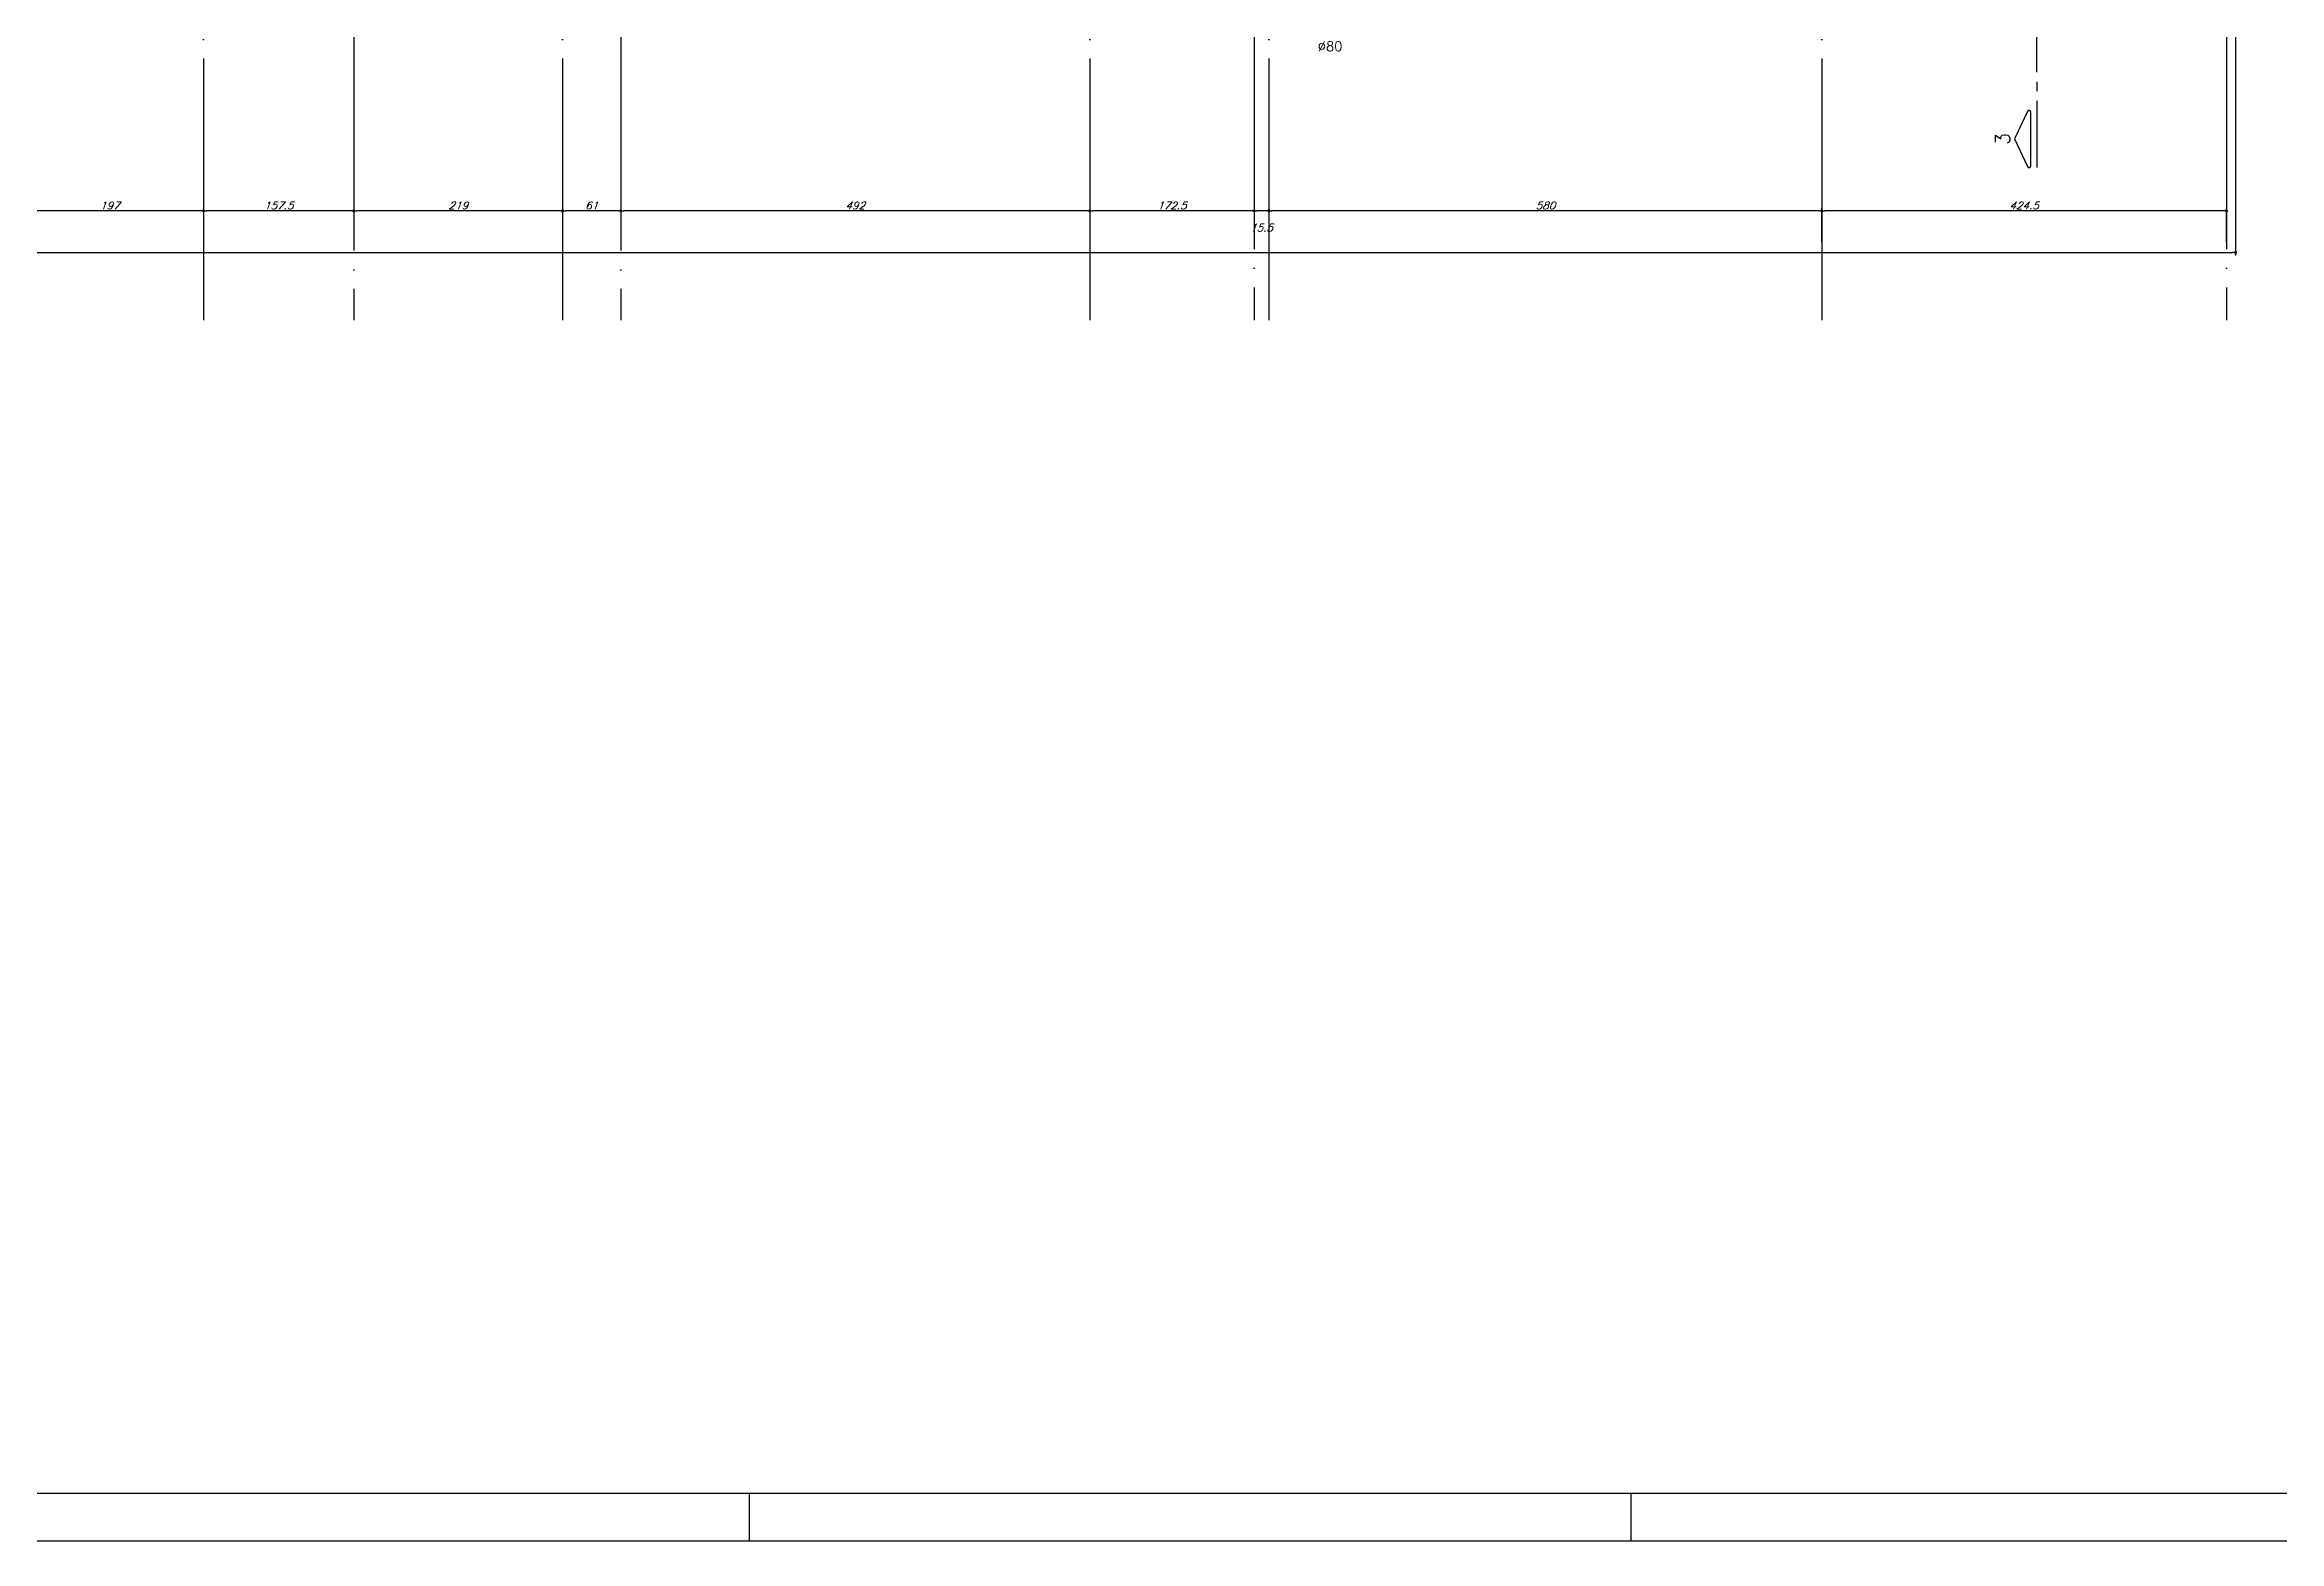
# Model space of a CAD drawing. Extents: x -4245 to 5400, y -2094 to 2406.
# Drawn here: x 961 to 3305, y -2094 to -525 of the extents above; entities that cross this region are included whole.
import ezdxf
from ezdxf.enums import TextEntityAlignment as Align

# ---------------------------------------------------------------- set-up
doc = ezdxf.new("R2010")
doc.units = 0
doc.header["$LTSCALE"] = 50
doc.header["$MEASUREMENT"] = 0
doc.linetypes.add('EIXO', pattern=[6.8, 6, -0.4, 0, -0.4])
doc.layers.get('0').update_dxf_attribs({"linetype": 'CONTINUOUS'})
doc.layers.get('DEFPOINTS').update_dxf_attribs({"linetype": 'CONTINUOUS'})
for name, color, linetype in [('F-CORTE-INDICAÇÃO', 4, 'CONTINUOUS'), ('F-COTAS', 106, 'CONTINUOUS'), ('F-EIXO', 12, 'EIXO'), ('F-MARGEM', 1, 'CONTINUOUS'), ('F-PILARES-DIM', 172, 'CONTINUOUS'), ('F-TEXTO', 6, 'CONTINUOUS')]:
    doc.layers.add(name, color=color, linetype=linetype)
doc.styles.add('CP-TEXT-INCL', font='simplex.shx', dxfattribs={"oblique": 20})
doc.styles.add('MCP', font='simplex.shx')
doc.styles.add('ROMANS', font='simplex.shx')
doc.dimstyles.new('CP-COTAS-50', dxfattribs={"dimscale": 0.64, "dimtxt": 12.5, "dimasz": 5, "dimexe": 5, "dimexo": 5, "dimgap": 2.5, "dimtad": 1, "dimdec": 1, "dimdsep": 46, "dimtxsty": 'CP-TEXT-INCL', "dimblk1": 'DOT', "dimblk2": 'DOT', "dimsah": 1, "dimcen": 9, "dimclrd": 256, "dimclre": 256, "dimclrt": 256, "dimadec": 0, "dimazin": 0, "dimtfac": 1, "dimtdec": 1, "dimtmove": 2, "dimatfit": 3, "dimldrblk": 'DOT', "dimfxl": 0, "dimtolj": 1, "dimarcsym": 0})

# ---------------------------------------------------------------- blocks, each defined once
blk = doc.blocks.new('*U10')
at = {"layer": 'F-CORTE-INDICAÇÃO'}
for p, q in [((-100, 0), (-170, 0)), ((-80, 0), (-90, 0)), ((-70, 0), (0, 0))]:
    blk.add_line(p, q, dxfattribs=at)
blk.add_lwpolyline([(-112, 6, 0.802585), (-111.2, 9.8), (-140, 23.3), (-168.8, 9.8, 0.802585), (-168, 6)], format="xyb", close=True, dxfattribs=at)
at = {"layer": 'F-CORTE-INDICAÇÃO', "style": 'ROMANS'}
blk.add_attdef('CORTE', text='', height=15, dxfattribs=at).set_placement((-140, 35.8), align=Align.MIDDLE_CENTER)
at = {"layer": 'F-CORTE-INDICAÇÃO', "color": 2, "style": 'ROMANS'}
blk.add_attdef('FOLHA', text='', height=12, dxfattribs=at).set_placement((-140, -10), align=Align.MIDDLE_CENTER)
blk = doc.blocks.new('*U155')
at = {"layer": 'F-EIXO'}
blk.add_line((0, 0), (0, -2655), dxfattribs=at)
at = {"layer": 'F-TEXTO', "style": 'ROMANS'}
blk.add_attdef('EIXO', text='', height=17.5, rotation=360, dxfattribs=at).set_placement((0, 28.2), align=Align.MIDDLE_CENTER)
blk = doc.blocks.new('*U156')
at = {"layer": 'F-EIXO'}
blk.add_line((0, 0), (0, -2753.4852), dxfattribs=at)
at = {"layer": 'F-TEXTO', "style": 'ROMANS'}
blk.add_attdef('EIXO', text='', height=17.5, rotation=360, dxfattribs=at).set_placement((0, 28.2072), align=Align.MIDDLE_CENTER)
blk = doc.blocks.new('*U163')
at = {"layer": 'F-EIXO'}
blk.add_line((0, 0), (0, -2655), dxfattribs=at)
at = {"layer": 'F-TEXTO', "style": 'ROMANS'}
blk.add_attdef('EIXO', text='', height=17.5, rotation=360, dxfattribs=at).set_placement((0, 28.2), align=Align.MIDDLE_CENTER)
blk = doc.blocks.new('*U178')
at = {"layer": 'F-EIXO'}
blk.add_line((0, 0), (0, -2755), dxfattribs=at)
at = {"layer": 'F-TEXTO', "style": 'ROMANS'}
blk.add_attdef('EIXO', text='', height=17.5, rotation=360, dxfattribs=at).set_placement((0, 28.2072), align=Align.MIDDLE_CENTER)
blk = doc.blocks.new('*U179')
at = {"layer": 'F-EIXO'}
blk.add_line((0, 0), (0, -2655), dxfattribs=at)
at = {"layer": 'F-TEXTO', "style": 'ROMANS'}
blk.add_attdef('EIXO', text='', height=17.5, rotation=360, dxfattribs=at).set_placement((0, 28.2), align=Align.MIDDLE_CENTER)
blk = doc.blocks.new('*U180')
at = {"layer": 'F-EIXO'}
blk.add_line((0, 0), (0, -2655), dxfattribs=at)
at = {"layer": 'F-TEXTO', "style": 'ROMANS'}
blk.add_attdef('EIXO', text='', height=17.5, rotation=360, dxfattribs=at).set_placement((0, 28.2), align=Align.MIDDLE_CENTER)
blk = doc.blocks.new('*U170')
at = {"layer": 'F-EIXO'}
blk.add_line((0, 0), (0, -2655), dxfattribs=at)
at = {"layer": 'F-TEXTO', "style": 'ROMANS'}
blk.add_attdef('EIXO', text='', height=17.5, rotation=360, dxfattribs=at).set_placement((0, 28.2), align=Align.MIDDLE_CENTER)
blk = doc.blocks.new('*U173')
at = {"layer": 'F-EIXO'}
blk.add_line((0, 0), (0, -2755), dxfattribs=at)
at = {"layer": 'F-TEXTO', "style": 'ROMANS'}
blk.add_attdef('EIXO', text='', height=17.5, rotation=360, dxfattribs=at).set_placement((0, 28.2072), align=Align.MIDDLE_CENTER)
blk = doc.blocks.new('*U182')
at = {"layer": 'F-EIXO'}
blk.add_line((0, 0), (0, -2753.4852), dxfattribs=at)
at = {"layer": 'F-TEXTO', "style": 'ROMANS'}
blk.add_attdef('EIXO', text='', height=17.5, rotation=360, dxfattribs=at).set_placement((0, 28.2072), align=Align.MIDDLE_CENTER)
blk = doc.blocks.new('A0-4L_900')
at = {"layer": 'F-MARGEM', "color": 2}
for p, q in [((118.9, 1), (118.9, 0)), ((137.4, 1), (137.4, 0))]:
    blk.add_line(p, q, dxfattribs=at)
blk.add_lwpolyline([(0, 0), (0, 90), (192.9, 90), (192.9, 0)], close=True, dxfattribs=at)
at = {"layer": 'F-MARGEM', "color": 7}
blk.add_lwpolyline([(2.5, 89), (191.9, 89), (191.9, 1), (2.5, 1)], close=True, dxfattribs=at)
blk = doc.blocks.new('_DOT')
at = {"color": 0, "linetype": 'ByBlock'}
blk.add_line((-0.5, 0), (-1, 0), dxfattribs=at)
at = {"color": 0, "linetype": 'ByBlock', "const_width": 0.5}
blk.add_lwpolyline([(-0.25, 0, 1), (0.25, 0, 1)], format="xyb", close=True, dxfattribs=at)
blk = doc.blocks.new('*D190')
at = {"layer": 'DEFPOINTS', "color": 0, "linetype": 'Continuous', "transparency": 16777216}
for p in [(-3380, -315.5), (3259.5, -315.5), (3259.5, -742.8)]:
    blk.add_point(p, dxfattribs=at)
at = {"layer": 'F-COTAS', "linetype": 'Continuous', "lineweight": -2, "transparency": 16777216}
for p, q in [((-3380, -318.7), (-3380, -746)), ((3259.5, -318.7), (3259.5, -746)), ((-3376.8, -742.8), (3256.3, -742.8))]:
    blk.add_line(p, q, dxfattribs=at)
at = {"layer": 'F-COTAS', "linetype": 'Continuous', "lineweight": -2, "transparency": 16777216, "xscale": 3.2, "yscale": 3.2, "zscale": 3.2, "rotation": 180}
blk.add_blockref('_DOT', (-3380, -742.8), dxfattribs=at)
at = {"layer": 'F-COTAS', "linetype": 'Continuous', "lineweight": -2, "transparency": 16777216, "xscale": 3.2, "yscale": 3.2, "zscale": 3.2}
blk.add_blockref('_DOT', (3259.5, -742.8), dxfattribs=at)
at = {"layer": 'F-COTAS', "linetype": 'Continuous', "transparency": 16777216, "insert": (-60.2, -737.2), "char_height": 8, "attachment_point": 5, "style": 'CP-TEXT-INCL'}
blk.add_mtext('\\A1;6639.5', dxfattribs=at)
blk = doc.blocks.new('*D191')
at = {"layer": 'DEFPOINTS', "color": 0, "linetype": 'Continuous', "transparency": 16777216}
for p in [(2825.5, -699.1), (2825.5, -734.7), (3250, -734.7)]:
    blk.add_point(p, dxfattribs=at)
at = {"layer": 'F-COTAS', "linetype": 'Continuous', "lineweight": -2, "transparency": 16777216}
for p, q in [((2825.5, -731.5), (2825.5, -695.9)), ((3246.8, -699.1), (2828.7, -699.1)), ((3250, -731.5), (3250, -695.9))]:
    blk.add_line(p, q, dxfattribs=at)
at = {"layer": 'F-COTAS', "linetype": 'Continuous', "lineweight": -2, "transparency": 16777216, "xscale": 3.2, "yscale": 3.2, "zscale": 3.2, "rotation": 180}
blk.add_blockref('_DOT', (2825.5, -699.1), dxfattribs=at)
at = {"layer": 'F-COTAS', "linetype": 'Continuous', "lineweight": -2, "transparency": 16777216, "xscale": 3.2, "yscale": 3.2, "zscale": 3.2}
blk.add_blockref('_DOT', (3250, -699.1), dxfattribs=at)
at = {"layer": 'F-COTAS', "linetype": 'Continuous', "transparency": 16777216, "insert": (3037.7, -693.5), "char_height": 8, "attachment_point": 5, "style": 'CP-TEXT-INCL'}
blk.add_mtext('\\A1;424.5', dxfattribs=at)
blk = doc.blocks.new('*D192')
at = {"layer": 'DEFPOINTS', "color": 0, "linetype": 'Continuous', "transparency": 16777216}
for p in [(2245.5, -699.1), (2245.5, -699.1), (2825.5, -734.7)]:
    blk.add_point(p, dxfattribs=at)
at = {"layer": 'F-COTAS', "linetype": 'Continuous', "lineweight": -2, "transparency": 16777216}
for p, q in [((2822.3, -699.1), (2248.7, -699.1)), ((2825.5, -731.5), (2825.5, -695.9))]:
    blk.add_line(p, q, dxfattribs=at)
at = {"layer": 'F-COTAS', "linetype": 'Continuous', "lineweight": -2, "transparency": 16777216, "xscale": 3.2, "yscale": 3.2, "zscale": 3.2, "rotation": 180}
blk.add_blockref('_DOT', (2245.5, -699.1), dxfattribs=at)
at = {"layer": 'F-COTAS', "linetype": 'Continuous', "lineweight": -2, "transparency": 16777216, "xscale": 3.2, "yscale": 3.2, "zscale": 3.2}
blk.add_blockref('_DOT', (2825.5, -699.1), dxfattribs=at)
at = {"layer": 'F-COTAS', "linetype": 'Continuous', "transparency": 16777216, "insert": (2535.5, -693.5), "char_height": 8, "attachment_point": 5, "style": 'CP-TEXT-INCL'}
blk.add_mtext('\\A1;580', dxfattribs=at)
blk = doc.blocks.new('*D193')
at = {"layer": 'DEFPOINTS', "color": 0, "linetype": 'Continuous', "transparency": 16777216}
for p in [(2230, -699.1), (2230, -699.1), (2245.5, -699.1)]:
    blk.add_point(p, dxfattribs=at)
at = {"layer": 'F-COTAS', "linetype": 'Continuous', "lineweight": -2, "transparency": 16777216}
blk.add_line((2242.3, -699.1), (2233.2, -699.1), dxfattribs=at)
at = {"layer": 'F-COTAS', "linetype": 'Continuous', "lineweight": -2, "transparency": 16777216, "xscale": 3.2, "yscale": 3.2, "zscale": 3.2, "rotation": 180}
blk.add_blockref('_DOT', (2230, -699.1), dxfattribs=at)
at = {"layer": 'F-COTAS', "linetype": 'Continuous', "lineweight": -2, "transparency": 16777216, "xscale": 3.2, "yscale": 3.2, "zscale": 3.2}
blk.add_blockref('_DOT', (2245.5, -699.1), dxfattribs=at)
at = {"layer": 'F-COTAS', "linetype": 'Continuous', "transparency": 16777216, "insert": (2237.7, -716.7), "char_height": 8, "attachment_point": 5, "style": 'CP-TEXT-INCL'}
blk.add_mtext('\\A1;15.5', dxfattribs=at)
blk = doc.blocks.new('*D194')
at = {"layer": 'DEFPOINTS', "color": 0, "linetype": 'Continuous', "transparency": 16777216}
for p in [(2057.5, -699.1), (2057.5, -699.1), (2230, -699.1)]:
    blk.add_point(p, dxfattribs=at)
at = {"layer": 'F-COTAS', "linetype": 'Continuous', "lineweight": -2, "transparency": 16777216}
blk.add_line((2226.8, -699.1), (2060.7, -699.1), dxfattribs=at)
at = {"layer": 'F-COTAS', "linetype": 'Continuous', "lineweight": -2, "transparency": 16777216, "xscale": 3.2, "yscale": 3.2, "zscale": 3.2, "rotation": 180}
blk.add_blockref('_DOT', (2057.5, -699.1), dxfattribs=at)
at = {"layer": 'F-COTAS', "linetype": 'Continuous', "lineweight": -2, "transparency": 16777216, "xscale": 3.2, "yscale": 3.2, "zscale": 3.2}
blk.add_blockref('_DOT', (2230, -699.1), dxfattribs=at)
at = {"layer": 'F-COTAS', "linetype": 'Continuous', "transparency": 16777216, "insert": (2143.7, -693.5), "char_height": 8, "attachment_point": 5, "style": 'CP-TEXT-INCL'}
blk.add_mtext('\\A1;172.5', dxfattribs=at)
blk = doc.blocks.new('*D195')
at = {"layer": 'DEFPOINTS', "color": 0, "linetype": 'Continuous', "transparency": 16777216}
for p in [(1565.5, -699.1), (1565.5, -699.1), (2057.5, -699.1)]:
    blk.add_point(p, dxfattribs=at)
at = {"layer": 'F-COTAS', "linetype": 'Continuous', "lineweight": -2, "transparency": 16777216}
blk.add_line((2054.3, -699.1), (1568.7, -699.1), dxfattribs=at)
at = {"layer": 'F-COTAS', "linetype": 'Continuous', "lineweight": -2, "transparency": 16777216, "xscale": 3.2, "yscale": 3.2, "zscale": 3.2, "rotation": 180}
blk.add_blockref('_DOT', (1565.5, -699.1), dxfattribs=at)
at = {"layer": 'F-COTAS', "linetype": 'Continuous', "lineweight": -2, "transparency": 16777216, "xscale": 3.2, "yscale": 3.2, "zscale": 3.2}
blk.add_blockref('_DOT', (2057.5, -699.1), dxfattribs=at)
at = {"layer": 'F-COTAS', "linetype": 'Continuous', "transparency": 16777216, "insert": (1811.5, -693.5), "char_height": 8, "attachment_point": 5, "style": 'CP-TEXT-INCL'}
blk.add_mtext('\\A1;492', dxfattribs=at)
blk = doc.blocks.new('*D196')
at = {"layer": 'DEFPOINTS', "color": 0, "linetype": 'Continuous', "transparency": 16777216}
for p in [(1504.5, -699.1), (1504.5, -699.1), (1565.5, -699.1)]:
    blk.add_point(p, dxfattribs=at)
at = {"layer": 'F-COTAS', "linetype": 'Continuous', "lineweight": -2, "transparency": 16777216}
blk.add_line((1562.3, -699.1), (1507.7, -699.1), dxfattribs=at)
at = {"layer": 'F-COTAS', "linetype": 'Continuous', "lineweight": -2, "transparency": 16777216, "xscale": 3.2, "yscale": 3.2, "zscale": 3.2, "rotation": 180}
blk.add_blockref('_DOT', (1504.5, -699.1), dxfattribs=at)
at = {"layer": 'F-COTAS', "linetype": 'Continuous', "lineweight": -2, "transparency": 16777216, "xscale": 3.2, "yscale": 3.2, "zscale": 3.2}
blk.add_blockref('_DOT', (1565.5, -699.1), dxfattribs=at)
at = {"layer": 'F-COTAS', "linetype": 'Continuous', "transparency": 16777216, "insert": (1535, -693.5), "char_height": 8, "attachment_point": 5, "style": 'CP-TEXT-INCL'}
blk.add_mtext('\\A1;61', dxfattribs=at)
blk = doc.blocks.new('*D197')
at = {"layer": 'DEFPOINTS', "color": 0, "linetype": 'Continuous', "transparency": 16777216}
for p in [(1285.5, -699.1), (1285.5, -699.1), (1504.5, -699.1)]:
    blk.add_point(p, dxfattribs=at)
at = {"layer": 'F-COTAS', "linetype": 'Continuous', "lineweight": -2, "transparency": 16777216}
blk.add_line((1501.3, -699.1), (1288.7, -699.1), dxfattribs=at)
at = {"layer": 'F-COTAS', "linetype": 'Continuous', "lineweight": -2, "transparency": 16777216, "xscale": 3.2, "yscale": 3.2, "zscale": 3.2, "rotation": 180}
blk.add_blockref('_DOT', (1285.5, -699.1), dxfattribs=at)
at = {"layer": 'F-COTAS', "linetype": 'Continuous', "lineweight": -2, "transparency": 16777216, "xscale": 3.2, "yscale": 3.2, "zscale": 3.2}
blk.add_blockref('_DOT', (1504.5, -699.1), dxfattribs=at)
at = {"layer": 'F-COTAS', "linetype": 'Continuous', "transparency": 16777216, "insert": (1395, -693.5), "char_height": 8, "attachment_point": 5, "style": 'CP-TEXT-INCL'}
blk.add_mtext('\\A1;219', dxfattribs=at)
blk = doc.blocks.new('*D198')
at = {"layer": 'DEFPOINTS', "color": 0, "linetype": 'Continuous', "transparency": 16777216}
for p in [(1128, -699.1), (1128, -699.1), (1285.5, -699.1)]:
    blk.add_point(p, dxfattribs=at)
at = {"layer": 'F-COTAS', "linetype": 'Continuous', "lineweight": -2, "transparency": 16777216}
blk.add_line((1282.3, -699.1), (1131.2, -699.1), dxfattribs=at)
at = {"layer": 'F-COTAS', "linetype": 'Continuous', "lineweight": -2, "transparency": 16777216, "xscale": 3.2, "yscale": 3.2, "zscale": 3.2, "rotation": 180}
blk.add_blockref('_DOT', (1128, -699.1), dxfattribs=at)
at = {"layer": 'F-COTAS', "linetype": 'Continuous', "lineweight": -2, "transparency": 16777216, "xscale": 3.2, "yscale": 3.2, "zscale": 3.2}
blk.add_blockref('_DOT', (1285.5, -699.1), dxfattribs=at)
at = {"layer": 'F-COTAS', "linetype": 'Continuous', "transparency": 16777216, "insert": (1206.7, -693.5), "char_height": 8, "attachment_point": 5, "style": 'CP-TEXT-INCL'}
blk.add_mtext('\\A1;157.5', dxfattribs=at)
blk = doc.blocks.new('*D199')
at = {"layer": 'DEFPOINTS', "color": 0, "linetype": 'Continuous', "transparency": 16777216}
for p in [(931, -699.1), (931, -699.1), (1128, -699.1)]:
    blk.add_point(p, dxfattribs=at)
at = {"layer": 'F-COTAS', "linetype": 'Continuous', "lineweight": -2, "transparency": 16777216}
blk.add_line((1124.8, -699.1), (934.2, -699.1), dxfattribs=at)
at = {"layer": 'F-COTAS', "linetype": 'Continuous', "lineweight": -2, "transparency": 16777216, "xscale": 3.2, "yscale": 3.2, "zscale": 3.2, "rotation": 180}
blk.add_blockref('_DOT', (931, -699.1), dxfattribs=at)
at = {"layer": 'F-COTAS', "linetype": 'Continuous', "lineweight": -2, "transparency": 16777216, "xscale": 3.2, "yscale": 3.2, "zscale": 3.2}
blk.add_blockref('_DOT', (1128, -699.1), dxfattribs=at)
at = {"layer": 'F-COTAS', "linetype": 'Continuous', "transparency": 16777216, "insert": (1029.5, -693.5), "char_height": 8, "attachment_point": 5, "style": 'CP-TEXT-INCL'}
blk.add_mtext('\\A1;197', dxfattribs=at)

msp = doc.modelspace()

# ---------------------------------------------------------------- block references
at = {"layer": 'F-CORTE-INDICAÇÃO', "linetype": 'Continuous'}
ref = msp.add_blockref('*U10', (3050.974, -483.737), dxfattribs=dict(at, rotation=90))
ref.add_attrib('CORTE', '3', dxfattribs={"height": 15, "rotation": 90, "style": 'ROMANS'}).set_placement((3015.211, -623.737), align=Align.MIDDLE_CENTER)
at = {"layer": 'F-EIXO', "linetype": 'Continuous'}
for name, p in [('*U182', (1285.5, 1939.842)), ('*U156', (1565.5, 1939.842)), ('*U173', (2230, 1941.357)), ('*U178', (3250, 1941.357)), ('*U170', (1128, 1841.357)), ('*U163', (1504.5, 1841.357)), ('*U179', (2057.5, 1841.357)), ('*U180', (2245.5, 1841.357)), ('*U155', (2825.5, 1841.357))]:
    msp.add_blockref(name, p, dxfattribs=at)
at = {"layer": 'F-MARGEM', "linetype": 'Continuous', "xscale": 50, "yscale": 50, "zscale": 50}
msp.add_blockref('A0-4L_900', (-4244.836, -2094.493), dxfattribs=at)

# ---------------------------------------------------------------- texts
at = {"layer": 'F-PILARES-DIM', "linetype": 'Continuous', "style": 'MCP'}
msp.add_text('%%c80', height=10, dxfattribs=at).set_placement((2296.891, -531.52))

# ---------------------------------------------------------------- dimensions: what is measured, and where the dimension line sits
at = {"layer": 'F-COTAS', "linetype": 'Continuous'}
for base, p1, p2, picture, middle in [((3259.5, -742.788), (-3380, -315.5), (3259.5, -315.5), '*D190', (-60.25, -737.188)), ((931, -699.086), (1128, -699.086), (931, -699.086), '*D199', (1029.5, -693.486)), ((1128, -699.086), (1285.5, -699.086), (1128, -699.086), '*D198', (1206.75, -693.486)), ((1285.5, -699.086), (1504.5, -699.086), (1285.5, -699.086), '*D197', (1395, -693.486)), ((1504.5, -699.086), (1565.5, -699.086), (1504.5, -699.086), '*D196', (1535, -693.486)), ((1565.5, -699.086), (2057.5, -699.086), (1565.5, -699.086), '*D195', (1811.5, -693.486)), ((2057.5, -699.086), (2230, -699.086), (2057.5, -699.086), '*D194', (2143.75, -693.486)), ((2230, -699.086), (2245.5, -699.086), (2230, -699.086), '*D193', (2237.75, -716.686)), ((2245.5, -699.086), (2825.5, -734.695), (2245.5, -699.086), '*D192', (2535.5, -693.486)), ((2825.5, -699.086), (3250, -734.695), (2825.5, -734.695), '*D191', (3037.75, -693.486))]:
    dim = msp.add_linear_dim(base=base, p1=p1, p2=p2, dimstyle='CP-COTAS-50', dxfattribs=at)
    dim.commit()
    dim.dimension.update_dxf_attribs({"geometry": picture, "text_midpoint": middle})

doc.saveas('drawing.dxf')
